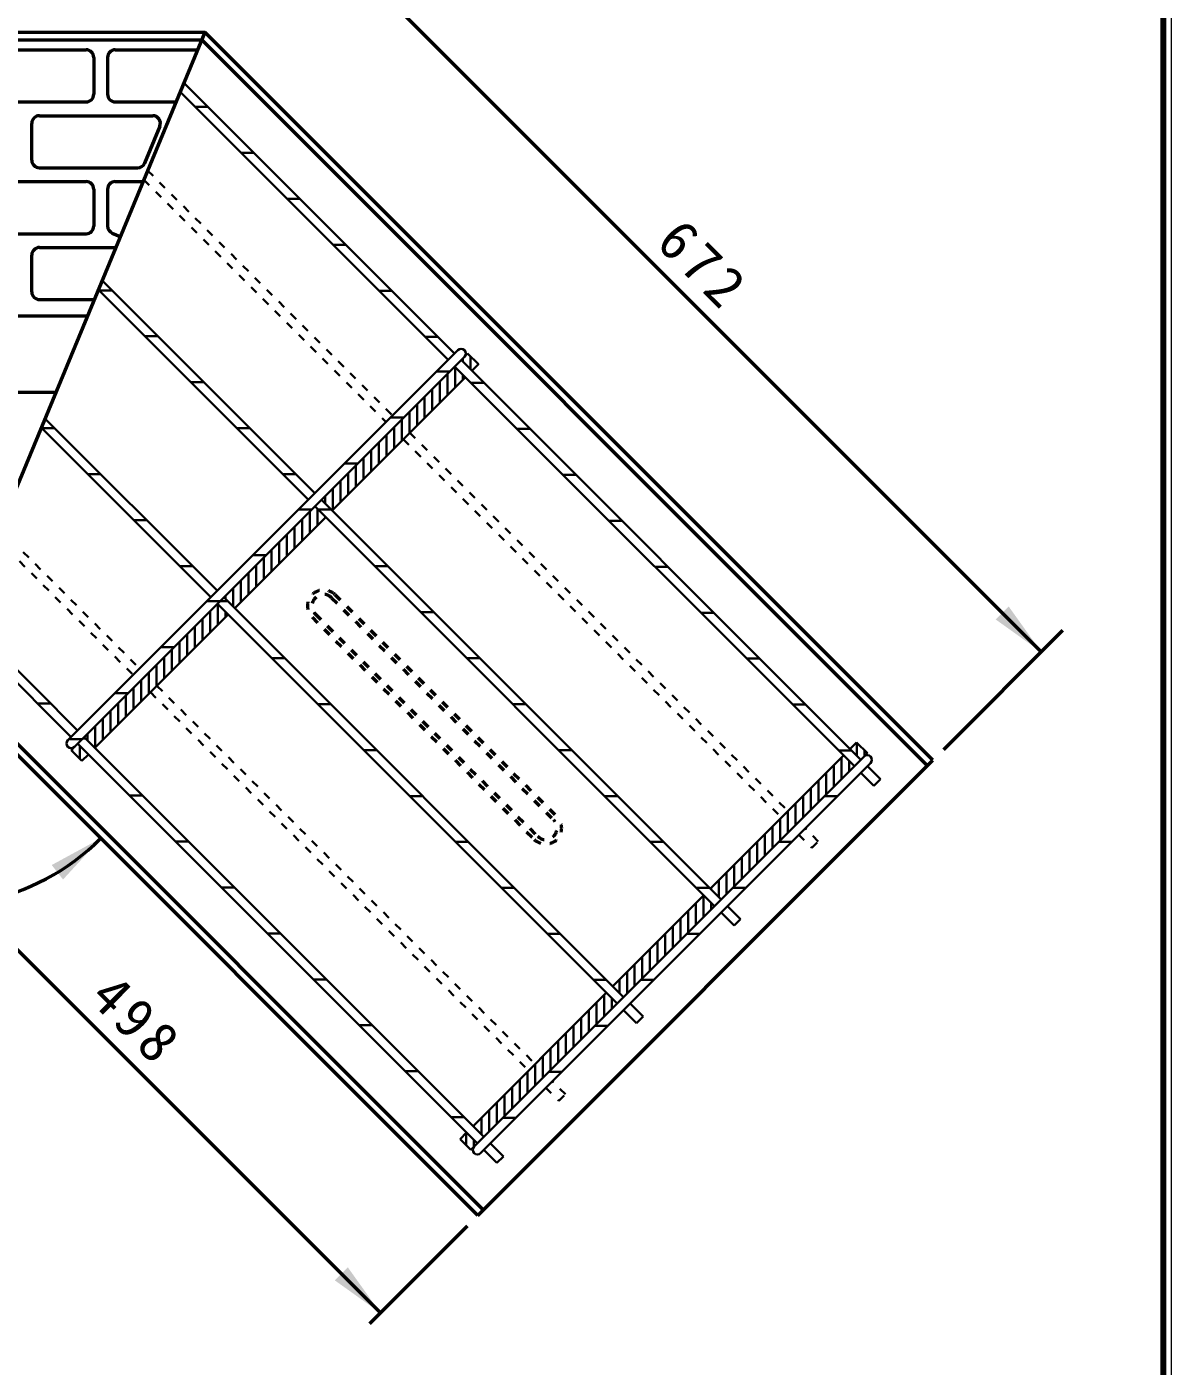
# Model space of a CAD drawing. Units: millimetres, scale not verified. Extents: x 100 to 4105, y 100 to 2870.
# Drawn here: x 3358 to 4105, y 1385 to 2260 of the extents above; entities that cross this region are included whole.
import ezdxf

# ---------------------------------------------------------------- set-up
doc = ezdxf.new("R2010")
doc.units = ezdxf.units.MM
doc.header["$LTSCALE"] = 5
doc.linetypes.add('USER1', pattern=[2.2, 1, -1.2])
doc.layers.add('V-nasSTD', color=7, linetype='Continuous', lineweight=50)
doc.styles.add('ＭＳ ゴシック', font='')
doc.styles.get('ＭＳ ゴシック').set_extended_font_data('MS Gothic')

msp = doc.modelspace()

# ---------------------------------------------------------------- hatches: boundary and pattern name
at = {"layer": 'V-nasSTD'}
for points in [[(3990.449, 1872.746), (4020.148, 1851.533), (3998.934, 1881.232)], [(3381.683, 1703.04), (3406.357, 1729.932), (3374.295, 1712.497)], [(3559.114, 1441.411), (3588.812, 1420.198), (3567.599, 1449.897)]]:
    msp.add_hatch(color=256, dxfattribs=at).paths.add_polyline_path(points)

# ---------------------------------------------------------------- linework, layer by layer
at = {"layer": 'V-nasSTD', "lineweight": 100}
msp.add_line((4100, 105), (4100, 2865), dxfattribs=at)
at = {"layer": 'V-nasSTD'}
for p, q in [((3544.972, 2326.709), (4020.148, 1851.533)), ((2802.261, 2255.998), (3474.261, 2255.998)), ((3474.261, 2255.998), (3300.291, 1835.998)), ((3949.437, 1780.823), (3474.261, 2255.998)), ((2805.261, 2250.998), (3472.19, 2250.998)), ((3472.19, 2250.998), (3945.901, 1777.287)), ((3316.761, 2244.498), (3396.761, 2244.498)), ((3401.761, 2239.498), (3401.761, 2215.498)), ((3410.761, 2239.498), (3410.761, 2215.498)), ((3415.761, 2244.498), (3469.498, 2244.498)), ((3316.761, 2210.498), (3396.761, 2210.498)), ((3415.761, 2210.498), (3455.414, 2210.498)), ((3361.261, 2172.498), (3361.261, 2196.498)), ((3366.261, 2201.498), (3440.231, 2201.498)), ((3444.85, 2194.585), (3434.919, 2170.604)), ((3366.261, 2167.498), (3430.301, 2167.517)), ((3316.761, 2158.498), (3396.761, 2158.498)), ((3401.761, 2153.498), (3401.761, 2129.498)), ((3410.761, 2153.498), (3410.761, 2129.498)), ((3415.761, 2158.498), (3433.875, 2158.498)), ((3316.761, 2124.498), (3396.761, 2124.498)), ((3413.847, 2124.876), (3419.056, 2122.722)), ((3366.261, 2115.498), (3416.055, 2115.498)), ((3361.261, 2086.498), (3361.261, 2110.498)), ((3366.261, 2081.498), (3401.971, 2081.498)), ((2805.261, 2070.998), (3397.618, 2070.998)), ((2805.261, 2020.998), (3376.904, 2020.998)), ((3956.508, 1787.894), (4034.29, 1865.675)), ((3652.452, 1483.838), (3300.291, 1835.998)), ((3302.384, 1840.977), (3655.988, 1487.373)), ((3652.452, 1483.838), (3949.437, 1780.823)), ((3236.673, 1772.337), (3588.812, 1420.198)), ((3645.381, 1476.767), (3581.741, 1413.127))]:
    msp.add_line(p, q, dxfattribs=at)
at = {"layer": 'V-nasSTD', "lineweight": 35}
for p, q in [((3460.592, 2222.998), (3637.249, 2046.341)), ((3458.107, 2216.998), (3633.007, 2042.099)), ((3467.916, 2207.189), (3476.402, 2207.189)), ((3497.916, 2177.189), (3506.402, 2177.189)), ((3527.916, 2147.189), (3536.402, 2147.189)), ((3557.916, 2117.189), (3566.402, 2117.189)), ((3407.159, 2093.998), (3546.032, 1955.124)), ((3404.673, 2087.998), (3541.79, 1950.882)), ((3405.129, 2087.542), (3413.615, 2087.542)), ((3587.916, 2087.189), (3596.402, 2087.189)), ((3435.129, 2057.542), (3443.615, 2057.542)), ((3617.916, 2057.189), (3626.402, 2057.189)), ((3639.371, 2048.463), (3384.812, 1793.904)), ((3645.735, 2046.341), (3643.613, 2044.22)), ((3652.806, 2039.27), (3645.735, 2046.341)), ((3643.613, 2044.22), (3389.055, 1789.661)), ((3637.249, 2037.856), (3898.172, 1776.934)), ((3637.712, 2037.394), (3637.712, 2024.176)), ((3641.492, 2042.099), (3902.414, 1781.176)), ((3642.712, 2043.318), (3642.712, 2040.879)), ((3647.712, 2044.364), (3647.712, 2035.879)), ((3652.806, 2039.27), (3648.563, 2035.027)), ((3652.712, 2039.364), (3652.712, 2039.176)), ((3644.32, 2030.785), (3557.346, 1943.811)), ((3634.007, 2034.613), (3625.521, 2034.613)), ((3627.712, 2028.318), (3627.712, 2014.176)), ((3632.712, 2033.318), (3632.712, 2019.176)), ((3642.712, 2032.394), (3642.712, 2029.176)), ((3465.129, 2027.542), (3473.615, 2027.542)), ((3622.712, 2023.318), (3622.712, 2009.176)), ((3656.402, 2027.189), (3647.916, 2027.189)), ((3612.712, 2013.318), (3612.712, 1999.176)), ((3617.712, 2018.318), (3617.712, 2004.176)), ((3369.879, 2003.998), (3482.393, 1891.485)), ((3604.007, 2004.613), (3595.521, 2004.613)), ((3602.712, 2003.318), (3602.712, 1989.176)), ((3607.712, 2008.318), (3607.712, 1994.176)), ((3367.394, 1997.998), (3478.15, 1887.242)), ((3367.85, 1997.542), (3376.335, 1997.542)), ((3495.129, 1997.542), (3503.615, 1997.542)), ((3592.712, 1993.318), (3592.712, 1979.176)), ((3597.712, 1998.318), (3597.712, 1984.176)), ((3677.916, 1997.189), (3686.402, 1997.189)), ((3587.712, 1988.318), (3587.712, 1974.176)), ((3577.712, 1978.318), (3577.712, 1964.176)), ((3582.712, 1983.318), (3582.712, 1969.176)), ((3397.85, 1967.542), (3406.335, 1967.542)), ((3525.129, 1967.542), (3533.615, 1967.542)), ((3574.007, 1974.613), (3565.521, 1974.613)), ((3567.712, 1968.318), (3567.712, 1954.176)), ((3572.712, 1973.318), (3572.712, 1959.176)), ((3707.916, 1967.189), (3716.402, 1967.189)), ((3557.712, 1958.318), (3557.712, 1944.176)), ((3562.712, 1963.318), (3562.712, 1949.176)), ((3550.275, 1950.882), (3811.198, 1689.959)), ((3552.712, 1953.318), (3552.712, 1948.445)), ((3544.007, 1944.613), (3535.521, 1944.613)), ((3542.712, 1943.318), (3542.712, 1929.176)), ((3546.032, 1946.639), (3806.955, 1685.717)), ((3547.712, 1944.96), (3547.712, 1934.176)), ((3556.544, 1944.613), (3548.058, 1944.613)), ((3427.85, 1937.542), (3436.335, 1937.542)), ((3493.707, 1880.171), (3553.104, 1939.568)), ((3532.712, 1933.318), (3532.712, 1919.176)), ((3537.712, 1938.318), (3537.712, 1924.176)), ((3552.712, 1939.96), (3552.712, 1939.176)), ((3737.916, 1937.189), (3746.402, 1937.189)), ((3522.712, 1923.318), (3522.712, 1909.176)), ((3527.712, 1928.318), (3527.712, 1914.176)), ((3514.007, 1914.613), (3505.521, 1914.613)), ((3517.712, 1918.318), (3517.712, 1904.176)), ((3457.85, 1907.542), (3466.335, 1907.542)), ((3507.712, 1908.318), (3507.712, 1894.176)), ((3512.712, 1913.318), (3512.712, 1899.176)), ((3585.129, 1907.542), (3593.615, 1907.542)), ((3767.916, 1907.189), (3776.402, 1907.189)), ((3497.712, 1898.318), (3497.712, 1884.176)), ((3502.712, 1903.318), (3502.712, 1889.176)), ((3487.712, 1888.318), (3487.712, 1886.166)), ((3492.712, 1893.318), (3492.712, 1881.166)), ((3484.007, 1884.613), (3475.521, 1884.613)), ((3482.393, 1883), (3743.315, 1622.077)), ((3482.712, 1882.681), (3482.712, 1869.176)), ((3489.264, 1884.613), (3484.007, 1884.613)), ((3486.635, 1887.242), (3747.558, 1626.32)), ((3316.446, 1874.998), (3391.176, 1800.268)), ((3489.464, 1875.928), (3402.49, 1788.954)), ((3472.712, 1873.318), (3472.712, 1859.176)), ((3477.712, 1878.318), (3477.712, 1864.176)), ((3487.712, 1877.681), (3487.712, 1874.176)), ((3615.129, 1877.542), (3623.615, 1877.542)), ((3797.916, 1877.189), (3806.402, 1877.189)), ((3313.96, 1868.998), (3386.933, 1796.025)), ((3462.712, 1863.318), (3462.712, 1849.176)), ((3467.712, 1868.318), (3467.712, 1854.176)), ((3454.007, 1854.613), (3445.521, 1854.613)), ((3452.712, 1853.318), (3452.712, 1839.176)), ((3457.712, 1858.318), (3457.712, 1844.176)), ((3447.712, 1848.318), (3447.712, 1834.176)), ((3517.85, 1847.542), (3526.335, 1847.542)), ((3645.129, 1847.542), (3653.615, 1847.542)), ((3827.916, 1847.189), (3836.402, 1847.189)), ((3437.712, 1838.318), (3437.712, 1824.176)), ((3442.712, 1843.318), (3442.712, 1829.176)), ((3427.712, 1828.318), (3427.712, 1814.176)), ((3432.712, 1833.318), (3432.712, 1819.176)), ((3424.007, 1824.613), (3415.521, 1824.613)), ((3417.712, 1818.318), (3417.712, 1804.176)), ((3422.712, 1823.318), (3422.712, 1809.176)), ((3365.063, 1817.896), (3373.548, 1817.896)), ((3412.712, 1813.318), (3412.712, 1799.176)), ((3547.85, 1817.542), (3556.335, 1817.542)), ((3675.129, 1817.542), (3683.615, 1817.542)), ((3866.402, 1817.189), (3857.916, 1817.189)), ((3402.712, 1803.318), (3402.712, 1789.176)), ((3407.712, 1808.318), (3407.712, 1794.176)), ((3394.007, 1794.613), (3385.521, 1794.613)), ((3396.477, 1794.967), (3394.36, 1794.967)), ((3395.419, 1796.025), (3656.341, 1535.103)), ((3397.712, 1798.318), (3397.712, 1793.733)), ((3899.586, 1792.49), (3895.343, 1788.247)), ((3906.657, 1785.419), (3899.586, 1792.49)), ((3899.783, 1792.293), (3899.783, 1783.808)), ((3386.933, 1787.54), (3389.055, 1789.661)), ((3386.933, 1787.54), (3394.005, 1780.469)), ((3387.712, 1788.318), (3387.712, 1786.762)), ((3391.176, 1791.783), (3652.098, 1530.86)), ((3392.712, 1790.247), (3392.712, 1781.762)), ((3394.005, 1780.469), (3398.247, 1784.712)), ((3398.065, 1784.894), (3398.065, 1784.53)), ((3577.85, 1787.542), (3586.335, 1787.542)), ((3904.536, 1783.297), (3649.977, 1528.739)), ((3705.129, 1787.542), (3713.615, 1787.542)), ((3804.126, 1697.03), (3891.101, 1784.005)), ((3896.402, 1787.189), (3887.916, 1787.189)), ((3906.657, 1785.419), (3904.536, 1783.297)), ((3904.783, 1787.293), (3904.783, 1783.544)), ((3908.778, 1779.055), (3654.22, 1524.496)), ((3884.783, 1777.687), (3884.783, 1763.544)), ((3889.783, 1782.687), (3889.783, 1768.544)), ((3894.783, 1780.323), (3894.783, 1773.544)), ((3915.142, 1768.448), (3906.657, 1776.934)), ((3874.783, 1767.687), (3874.783, 1753.544)), ((3879.783, 1772.687), (3879.783, 1758.544)), ((3902.414, 1772.691), (3910.9, 1764.206)), ((3910.9, 1764.206), (3915.142, 1768.448)), ((3425.063, 1757.896), (3433.548, 1757.896)), ((3607.85, 1757.542), (3616.335, 1757.542)), ((3735.129, 1757.542), (3743.615, 1757.542)), ((3864.783, 1757.687), (3864.783, 1743.544)), ((3869.783, 1762.687), (3869.783, 1748.544)), ((3887.266, 1757.542), (3878.78, 1757.542)), ((3859.783, 1752.687), (3859.783, 1738.544)), ((3849.783, 1742.687), (3849.783, 1728.544)), ((3854.783, 1747.687), (3854.783, 1733.544)), ((3839.783, 1732.687), (3839.783, 1718.544)), ((3844.783, 1737.687), (3844.783, 1723.544)), ((3455.063, 1727.896), (3463.548, 1727.896)), ((3637.85, 1727.542), (3646.335, 1727.542)), ((3765.129, 1727.542), (3773.615, 1727.542)), ((3829.783, 1722.687), (3829.783, 1708.544)), ((3834.783, 1727.687), (3834.783, 1713.544)), ((3857.266, 1727.542), (3848.78, 1727.542)), ((3824.783, 1717.687), (3824.783, 1703.544)), ((3814.783, 1707.687), (3814.783, 1693.544)), ((3819.783, 1712.687), (3819.783, 1698.544)), ((3485.063, 1697.896), (3493.548, 1697.896)), ((3667.85, 1697.542), (3676.335, 1697.542)), ((3795.129, 1697.542), (3803.615, 1697.542)), ((3804.783, 1697.687), (3804.783, 1696.374)), ((3809.783, 1702.687), (3809.783, 1691.374)), ((3827.266, 1697.542), (3818.78, 1697.542)), ((3740.487, 1633.391), (3799.884, 1692.788)), ((3794.783, 1687.687), (3794.783, 1673.544)), ((3799.783, 1692.687), (3799.783, 1678.544)), ((3804.783, 1687.889), (3804.783, 1683.544)), ((3789.783, 1682.687), (3789.783, 1668.544)), ((3811.198, 1681.474), (3819.683, 1672.989)), ((3823.925, 1677.231), (3815.44, 1685.717)), ((3779.783, 1672.687), (3779.783, 1658.544)), ((3784.783, 1677.687), (3784.783, 1663.544)), ((3819.683, 1672.989), (3823.925, 1677.231)), ((3515.063, 1667.896), (3523.548, 1667.896)), ((3706.335, 1667.542), (3697.85, 1667.542)), ((3769.783, 1662.687), (3769.783, 1648.544)), ((3774.783, 1667.687), (3774.783, 1653.544)), ((3797.266, 1667.542), (3788.78, 1667.542)), ((3759.783, 1652.687), (3759.783, 1638.544)), ((3764.783, 1657.687), (3764.783, 1643.544)), ((3754.783, 1647.687), (3754.783, 1633.544)), ((3545.063, 1637.896), (3553.548, 1637.896)), ((3727.85, 1637.542), (3736.335, 1637.542)), ((3744.783, 1637.687), (3744.783, 1629.095)), ((3749.783, 1642.687), (3749.783, 1628.544)), ((3767.266, 1637.542), (3758.78, 1637.542)), ((3649.27, 1542.174), (3736.244, 1629.148)), ((3734.783, 1627.687), (3734.783, 1613.544)), ((3724.783, 1617.687), (3724.783, 1603.544)), ((3729.783, 1622.687), (3729.783, 1608.544)), ((3739.783, 1625.61), (3739.783, 1618.544)), ((3747.558, 1617.834), (3756.043, 1609.349)), ((3760.286, 1613.592), (3751.801, 1622.077)), ((3719.783, 1612.687), (3719.783, 1598.544)), ((3756.043, 1609.349), (3760.286, 1613.592)), ((3575.063, 1607.896), (3583.548, 1607.896)), ((3709.783, 1602.687), (3709.783, 1588.544)), ((3714.783, 1607.687), (3714.783, 1593.544)), ((3737.266, 1607.542), (3728.78, 1607.542)), ((3699.783, 1592.687), (3699.783, 1578.544)), ((3704.783, 1597.687), (3704.783, 1583.544)), ((3689.783, 1582.687), (3689.783, 1568.544)), ((3694.783, 1587.687), (3694.783, 1573.544)), ((3613.548, 1577.896), (3605.063, 1577.896)), ((3684.783, 1577.687), (3684.783, 1563.544)), ((3707.266, 1577.542), (3698.78, 1577.542)), ((3674.783, 1567.687), (3674.783, 1553.544)), ((3679.783, 1572.687), (3679.783, 1558.544)), ((3664.783, 1557.687), (3664.783, 1543.544)), ((3669.783, 1562.687), (3669.783, 1548.544)), ((3635.063, 1547.896), (3643.548, 1547.896)), ((3654.783, 1547.687), (3654.783, 1536.661)), ((3659.783, 1552.687), (3659.783, 1538.544)), ((3677.266, 1547.542), (3668.78, 1547.542)), ((3649.783, 1542.687), (3649.783, 1541.661)), ((3640.785, 1533.689), (3645.027, 1537.931)), ((3640.785, 1533.689), (3647.856, 1526.618)), ((3644.783, 1537.687), (3644.783, 1529.691)), ((3649.783, 1533.176), (3649.783, 1528.544)), ((3669.069, 1522.375), (3660.584, 1530.86)), ((3647.856, 1526.618), (3649.977, 1528.739)), ((3649.783, 1528.544), (3649.783, 1528.525)), ((3656.341, 1526.618), (3664.826, 1518.132)), ((3664.826, 1518.132), (3669.069, 1522.375))]:
    msp.add_line(p, q, dxfattribs=at)
at = {"layer": 'V-nasSTD', "linetype": 'USER1', "lineweight": 35}
for p, q in [((3434.377, 2159.71), (3592.498, 2001.59)), ((3436.863, 2165.71), (3596.74, 2005.832)), ((3608.054, 1994.519), (3854.834, 1747.738)), ((3603.811, 1990.276), (3850.592, 1743.496)), ((3340.175, 1932.286), (3431.685, 1840.777)), ((3337.69, 1926.286), (3427.442, 1836.534)), ((3442.999, 1829.463), (3689.779, 1582.683)), ((3438.756, 1825.22), (3685.536, 1578.44)), ((3861.905, 1732.182), (3870.391, 1723.697)), ((3874.633, 1727.939), (3866.148, 1736.425)), ((3870.391, 1723.697), (3874.633, 1727.939)), ((3696.85, 1567.126), (3705.335, 1558.641)), ((3709.578, 1562.884), (3701.093, 1571.369)), ((3705.335, 1558.641), (3709.578, 1562.884))]:
    msp.add_line(p, q, dxfattribs=at)
at = {"layer": 'V-nasSTD', "linetype": 'USER1'}
for p, q in [((3559.114, 1889.01), (3704.071, 1744.053)), ((3556.993, 1886.889), (3701.95, 1741.932)), ((3544.265, 1874.161), (3689.222, 1729.204)), ((3546.386, 1876.282), (3691.343, 1731.325))]:
    msp.add_line(p, q, dxfattribs=at)
at = {"layer": 'V-nasSTD', "lineweight": 13}
msp.add_lwpolyline([(100, 100), (100, 2870), (4105, 2870), (4105, 100)], close=True, dxfattribs=at)
at = {"layer": 'V-nasSTD'}
for centre, radius, start, end in [((3396.761, 2239.498), 5, 0, 90), ((3415.761, 2239.498), 5, 90, 180), ((3396.761, 2215.498), 5, 270, 0), ((3415.761, 2215.498), 5, 180, 270), ((3366.261, 2196.498), 5, 90, 180), ((3440.231, 2196.498), 5, 337.50353, 90), ((3366.261, 2172.498), 5, 180, 270), ((3430.299, 2172.517), 5, 270.01706, 337.50353), ((3396.761, 2153.498), 5, 0, 90), ((3415.761, 2153.498), 5, 90, 180), ((3396.761, 2129.498), 5, 270, 0), ((3415.761, 2129.498), 5, 180, 247.50586), ((3366.261, 2110.498), 5, 90, 180), ((3366.261, 2086.498), 5, 180, 270), ((3300.291, 1835.998), 150, 180, 315)]:
    msp.add_arc(centre, radius, start, end, dxfattribs=at)
at = {"layer": 'V-nasSTD', "lineweight": 35}
for centre, start, end in [((3641.492, 2046.341), 315, 135), ((3386.933, 1791.783), 135, 315), ((3906.657, 1781.176), 315, 135), ((3652.098, 1526.618), 135, 315), ((3652.098, 1526.618), 135, 174.80557)]:
    msp.add_arc(centre, 3, start, end, dxfattribs=at)
at = {"layer": 'V-nasSTD', "linetype": 'USER1'}
for centre, radius, start, end in [((3551.689, 1881.585), 10.5, 45, 225), ((3551.689, 1881.585), 7.5, 45, 225), ((3696.646, 1736.628), 10.5, 225, 45), ((3696.646, 1736.628), 7.5, 225, 45)]:
    msp.add_arc(centre, radius, start, end, dxfattribs=at)

# ---------------------------------------------------------------- texts
at = {"layer": 'V-nasSTD', "char_height": 26.39, "attachment_point": 1, "rotation": 315, "style": 'ＭＳ ゴシック'}
for s, insert in [('\\T1.2;672', (3786.378, 2136.214)), ('\\T1.2;498', (3416.561, 1643.361))]:
    msp.add_mtext(s, dxfattribs=dict(at, insert=insert))

doc.saveas('drawing.dxf')
